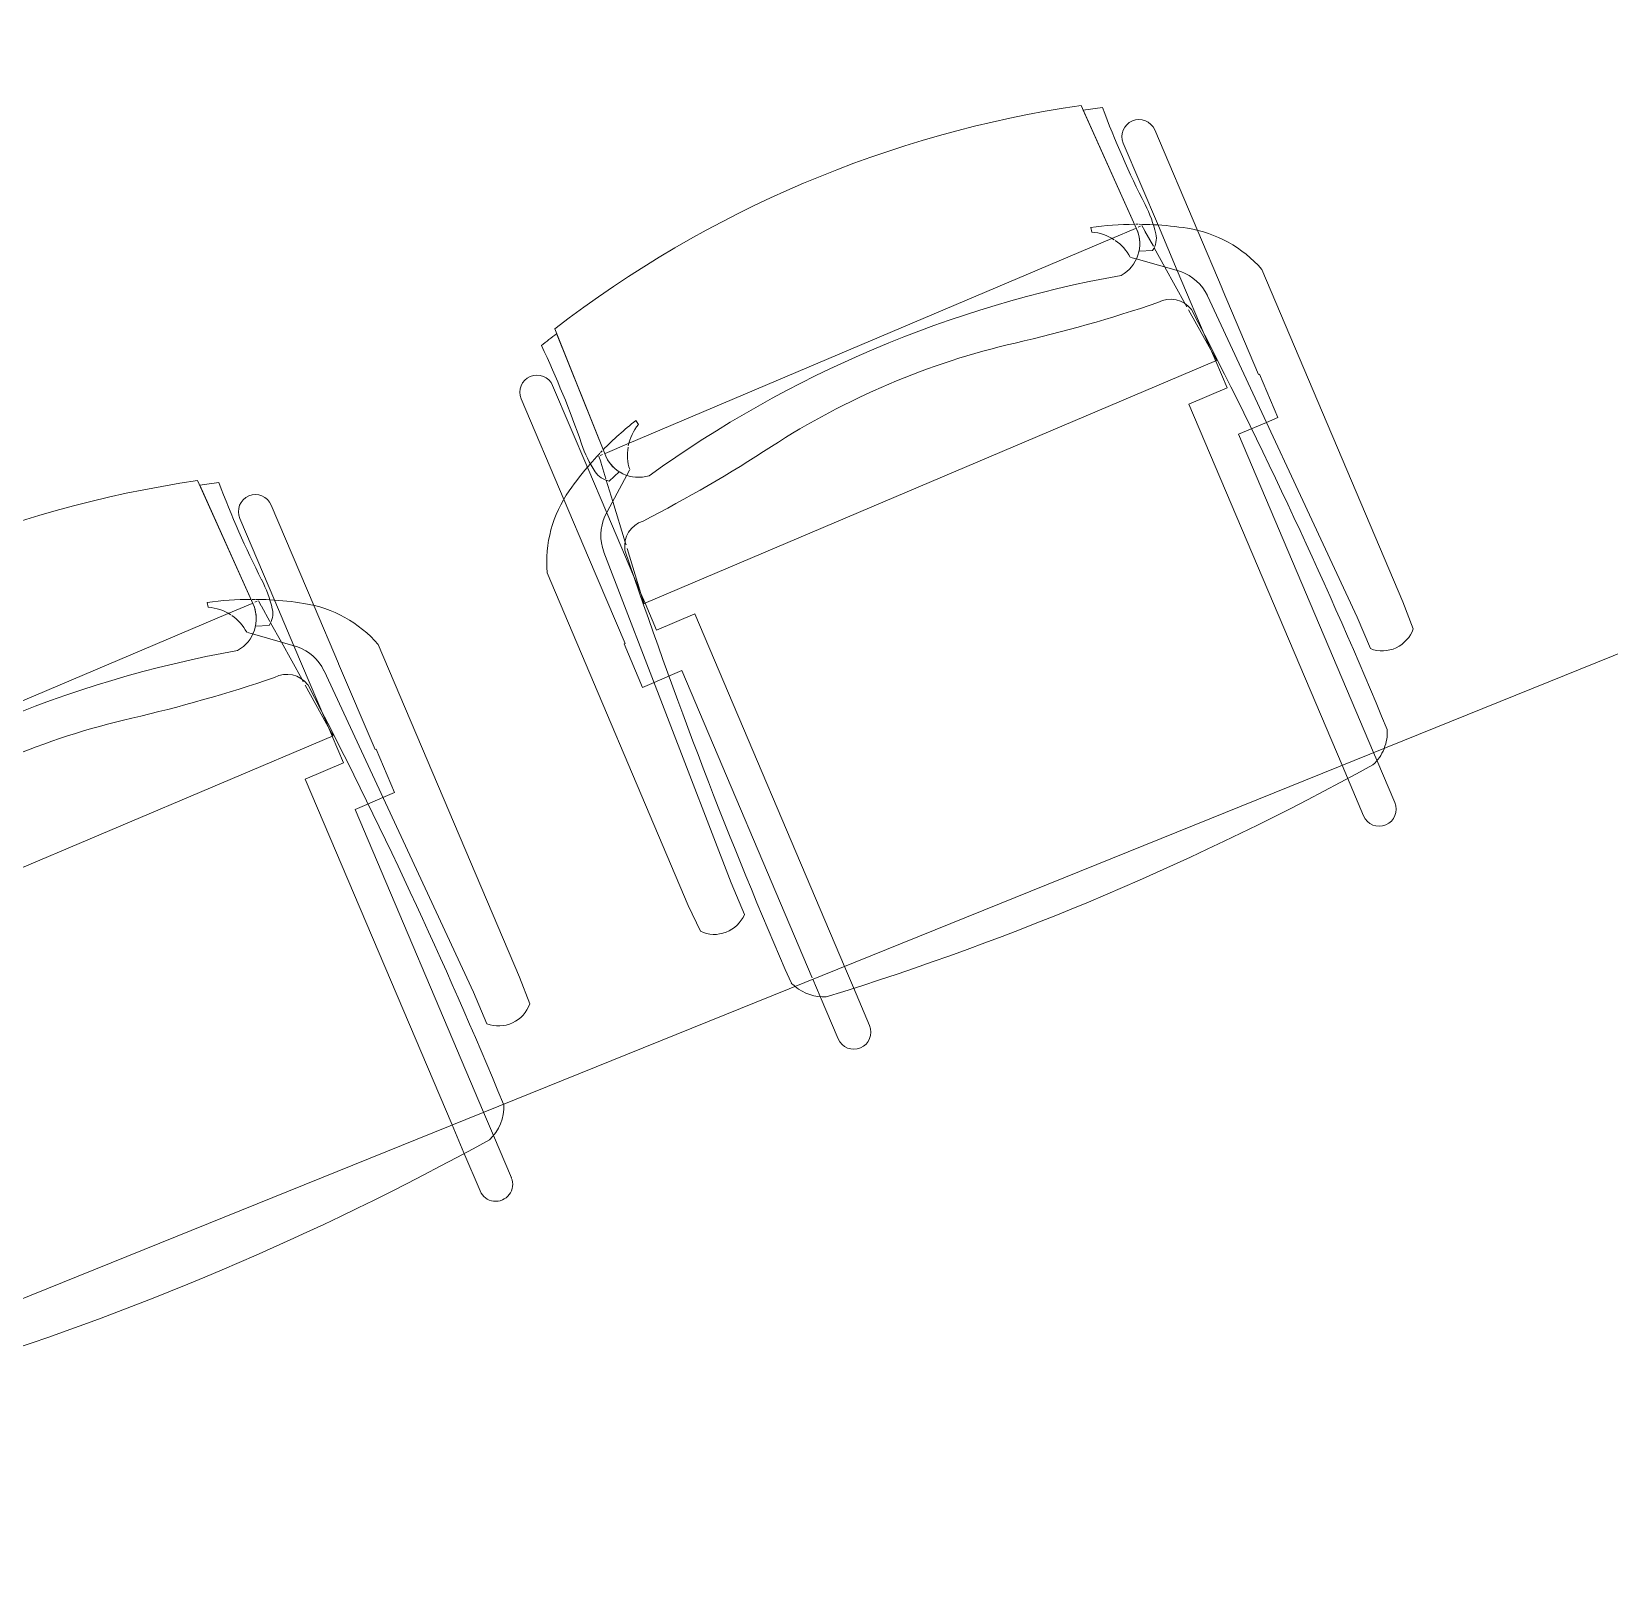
# Model space of a CAD drawing. Header units: inches. Extents: x 2359 to 5358, y 31 to 2545.
# Drawn here: x 5065.15 to 5111.18, y 722.12 to 766.92 of the extents above; entities that cross this region are included whole.
import ezdxf

# ---------------------------------------------------------------- set-up
doc = ezdxf.new("R2010")
doc.units = ezdxf.units.IN
doc.header["$LTSCALE"] = 48
doc.header["$MEASUREMENT"] = 0
doc.layers.add('I-FURN', color=47, linetype='Continuous', lineweight=9)

# ---------------------------------------------------------------- blocks, each defined once
blk = doc.blocks.new('18_ Diameter Table2 - 18_ Diameter Table-5412304-FIRST FLOOR POWER _ SIGNAL')
at = {"layer": 'I-FURN'}
for p, q in [((5000.051, 822.18), (5037.697, 733.492)), ((5037.697, 733.492), (5000.051, 822.18))]:
    blk.add_line(p, q, dxfattribs=at)
blk = doc.blocks.new('F-Haworth_Chair_X99-Seminar - X99 Seminar Chair with Glides-V27-FIRST FLOOR POWER _ SIGNAL')
at = {"layer": 'I-FURN'}
for p, q in [((-8.82, 9.436), (-8.82, 10.778)), ((-7.829, 10.778), (-7.829, 9.57)), ((7.829, 9.57), (7.829, 10.778)), ((8.82, 10.778), (8.82, 9.436)), ((-8.82, 9.193), (-8.82, 9.436)), ((-7.829, 9.57), (-7.829, 9.175)), ((7.829, 8.901), (7.829, 9.57)), ((8.82, 9.436), (8.82, 8.884)), ((-8.82, -0.893), (-8.82, 9.193)), ((-7.829, 9.175), (-7.829, -2.271)), ((7.829, -2.271), (7.829, 8.901)), ((8.82, 8.842), (8.82, -0.893)), ((-11.324, 5.482), (-11.295, 6.317)), ((-9.919, 6.365), (-9.919, 5.365)), ((9.919, 5.365), (9.919, 6.365)), ((11.295, 6.317), (11.324, 5.482)), ((-11.324, -5.058), (-11.324, 5.482)), ((-9.919, 5.365), (-9.567, -4.966)), ((9.567, -4.966), (9.919, 5.365)), ((11.324, 5.482), (11.324, -5.058)), ((-10.07, -0.893), (-9.705, -0.893)), ((-10.07, -2.271), (-10.07, -0.893)), ((-9.705, -0.893), (-9.197, -0.893)), ((-9.197, -0.893), (-8.82, -0.893)), ((8.82, -0.893), (9.197, -0.893)), ((9.197, -0.893), (9.705, -0.893)), ((9.705, -0.893), (10.07, -0.893)), ((10.07, -0.893), (10.07, -2.271)), ((-10.038, -2.271), (-10.07, -2.271)), ((-10.038, -4.991), (-10.038, -2.271)), ((-9.042, -2.271), (-9.042, -3.122)), ((-7.829, -2.271), (-9.042, -2.271)), ((9.042, -2.271), (7.829, -2.271)), ((9.042, -3.122), (9.042, -2.271)), ((10.038, -2.271), (10.038, -4.991)), ((10.07, -2.271), (10.038, -2.271)), ((-9.066, -3.197), (-9.074, -3.122)), ((-9.071, -3.122), (9.071, -3.122)), ((-8.898, -4.801), (-9.066, -3.197)), ((-9.042, -3.122), (-9.042, -3.429)), ((9.066, -3.197), (8.898, -4.801)), ((9.042, -3.429), (9.042, -3.122)), ((9.074, -3.122), (9.066, -3.197)), ((-9.042, -3.429), (-9.042, -3.624)), ((-9.042, -3.624), (-9.042, -5.987)), ((9.042, -3.624), (9.042, -3.429)), ((9.042, -5.987), (9.042, -3.624)), ((-10.038, -6.814), (-10.038, -4.995)), ((-8.878, -4.986), (-8.886, -4.91)), ((-8.748, -6.225), (-8.878, -4.986)), ((8.878, -4.986), (8.748, -6.225)), ((8.886, -4.91), (8.878, -4.986)), ((10.038, -4.995), (10.038, -6.814)), ((-9.126, -5.919), (-8.071, -6.772)), ((8.071, -6.772), (9.126, -5.919)), ((-9.042, -5.987), (-9.042, -7.403)), ((-8.681, -6.866), (-8.748, -6.225)), ((8.748, -6.225), (8.681, -6.866)), ((9.042, -7.403), (9.042, -5.987)), ((-10.038, -10.021), (-10.038, -6.814)), ((-8.61, -6.81), (-8.235, -6.946)), ((-8.071, -6.772), (-7.947, -6.872)), ((7.947, -6.872), (8.071, -6.772)), ((8.235, -6.946), (8.61, -6.81)), ((10.038, -6.814), (10.038, -10.021)), ((-8.623, -7.419), (-8.676, -6.912)), ((8.676, -6.912), (8.623, -7.419)), ((-9.042, -7.403), (-9.042, -10.021)), ((-8.604, -7.597), (-8.621, -7.429)), ((-8.488, -7.597), (-8.562, -7.597)), ((-8.423, -7.569), (-8.345, -11.369)), ((-8.342, -11.518), (-8.423, -7.569)), ((-7.645, -7.597), (-8.402, -7.597)), ((7.645, -7.597), (-7.645, -7.597)), ((8.402, -7.597), (7.645, -7.597)), ((8.423, -7.569), (8.342, -11.518)), ((8.345, -11.369), (8.423, -7.569)), ((8.562, -7.597), (8.488, -7.597)), ((8.621, -7.429), (8.604, -7.597)), ((9.042, -10.021), (9.042, -7.403)), ((-7.182, -7.994), (-7.207, -8.133)), ((7.207, -8.133), (7.182, -7.994))]:
    blk.add_line(p, q, dxfattribs=at)
for centre, radius, start, end in [((-8.324, 10.778), 0.495, 0, 180), ((8.324, 10.778), 0.495, 0, 180), ((0, -75.008), 84.963, 84.14745, 95.85255), ((-8.213, 8.279), 1.314, 110.0433, 135), ((8.213, 8.279), 1.314, 27.1294, 69.9567), ((-8.213, 8.279), 1.314, 135.5112, 159.9567), ((8.213, 8.279), 1.314, 20.0433, 27.1294), ((144.065, 7.322), 153.519, 179.47495, 184.52132), ((-144.065, 7.322), 153.519, 355.47868, 0.52505), ((-10.584, 5.679), 0.956, 45.8901, 138.1099), ((10.584, 5.679), 0.956, 41.8901, 134.1099), ((-7.872, -3.924), 3.634, 198.1789, 238.0478), ((-8.183, -4.904), 1.385, 182.8013, 227.1078), ((-8.236, -4.592), 0.763, 194.2338, 275.7662), ((8.236, -4.592), 0.763, 264.2338, 345.7662), ((8.183, -4.904), 1.385, 312.8922, 357.1987), ((7.872, -3.924), 3.634, 301.9522, 341.8211), ((-11.319, -48.077), 42.842, 79.9767, 85.7699), ((11.319, -48.077), 42.842, 94.2301, 100.0233), ((0, 15.966), 22.194, 259.9767, 280.0233), ((-8.28, -7.327), 0.613, 122.5427, 170.0936), ((-7.37, -7.548), 1.054, 95.9554, 181.1786), ((-6.554, -6.763), 1.382, 185.0878, 212.4248), ((0, 26.495), 33.832, 257.2285, 282.7715), ((7.37, -7.548), 1.054, 358.8214, 84.0446), ((6.554, -6.763), 1.382, 327.5752, 354.9122), ((8.28, -7.327), 0.613, 9.9064, 57.4573), ((-4.708, 1.148), 9.612, 238.0478, 243.9964), ((-5.201, -7.865), 3.739, 170.0936, 184.0143), ((-7.37, -7.548), 1.054, 145.2002, 181.1786), ((7.37, -7.548), 1.054, 358.8214, 34.7998), ((5.201, -7.865), 3.739, 355.9857, 9.9064), ((4.708, 1.148), 9.612, 296.0036, 301.9522), ((-4.708, 1.148), 9.612, 243.9964, 246.4906), ((-4.708, 1.148), 9.612, 246.6393, 247.073), ((-4.708, 1.148), 9.612, 247.2631, 254.9334), ((-6.554, -6.763), 1.382, 214.0187, 242.9497), ((6.554, -6.763), 1.382, 297.0503, 325.9813), ((4.708, 1.148), 9.612, 285.0666, 292.7369), ((4.708, 1.148), 9.612, 292.927, 293.3607), ((4.708, 1.148), 9.612, 293.5094, 296.0036), ((-36.062, -10.03), 27.198, 357.4882, 4.0143), ((36.062, -10.03), 27.198, 175.9857, 182.5118), ((-9.54, -10.021), 0.498, 180, 0), ((9.54, -10.021), 0.498, 180, 0), ((0.002, 20.729), 33.165, 254.4478, 255.4234), ((-0.002, 20.729), 33.165, 284.5766, 285.5522), ((0.001, 20.292), 32.885, 255.304, 284.6925)]:
    blk.add_arc(centre, radius, start, end, dxfattribs=at)
blk = doc.blocks.new('F-Haworth_Chair_X99-Seminar - X99 Seminar Chair with Glides-V28-FIRST FLOOR POWER _ SIGNAL')
at = {"layer": 'I-FURN'}
for p, q in [((-8.82, 9.436), (-8.82, 10.778)), ((-7.829, 10.778), (-7.829, 9.57)), ((7.829, 9.57), (7.829, 10.778)), ((8.82, 10.778), (8.82, 9.436)), ((-8.82, 8.703), (-8.82, 9.436)), ((-7.829, 9.57), (-7.829, 8.685)), ((7.829, 8.411), (7.829, 9.57)), ((8.82, 9.436), (8.82, 8.394)), ((-8.82, -0.893), (-8.82, 8.703)), ((-7.829, 8.685), (-7.829, -2.271)), ((7.829, -2.271), (7.829, 8.411)), ((8.82, 8.394), (8.82, -0.893)), ((-11.324, 5.482), (-11.295, 6.317)), ((-9.919, 6.365), (-9.919, 5.365)), ((9.919, 5.365), (9.919, 6.365)), ((11.295, 6.317), (11.324, 5.482)), ((-11.324, -5.058), (-11.324, 5.482)), ((-9.919, 5.365), (-9.567, -4.966)), ((9.567, -4.966), (9.919, 5.365)), ((11.324, 5.482), (11.324, -5.058)), ((-10.07, -0.893), (-9.705, -0.893)), ((-10.07, -2.271), (-10.07, -0.893)), ((-9.705, -0.893), (-9.197, -0.893)), ((-9.197, -0.893), (-8.82, -0.893)), ((8.82, -0.893), (9.197, -0.893)), ((9.197, -0.893), (9.705, -0.893)), ((9.705, -0.893), (10.07, -0.893)), ((10.07, -0.893), (10.07, -2.271)), ((-10.038, -2.271), (-10.07, -2.271)), ((-10.038, -4.991), (-10.038, -2.271)), ((-9.042, -2.271), (-9.042, -3.122)), ((-7.829, -2.271), (-9.042, -2.271)), ((9.042, -2.271), (7.829, -2.271)), ((9.042, -3.122), (9.042, -2.271)), ((10.038, -2.271), (10.038, -4.991)), ((10.07, -2.271), (10.038, -2.271)), ((-9.066, -3.197), (-9.074, -3.122)), ((-9.071, -3.122), (9.071, -3.122)), ((-8.898, -4.801), (-9.066, -3.197)), ((-9.042, -3.122), (-9.042, -3.429)), ((9.066, -3.197), (8.898, -4.801)), ((9.042, -3.429), (9.042, -3.122)), ((9.074, -3.122), (9.066, -3.197)), ((-9.042, -3.429), (-9.042, -3.624)), ((-9.042, -3.624), (-9.042, -5.987)), ((9.042, -3.624), (9.042, -3.429)), ((9.042, -5.987), (9.042, -3.624)), ((-10.038, -6.814), (-10.038, -4.995)), ((-8.878, -4.986), (-8.886, -4.91)), ((-8.748, -6.225), (-8.878, -4.986)), ((8.878, -4.986), (8.748, -6.225)), ((8.886, -4.91), (8.878, -4.986)), ((10.038, -4.995), (10.038, -6.814)), ((-9.126, -5.919), (-8.071, -6.772)), ((8.071, -6.772), (9.126, -5.919)), ((-9.042, -5.987), (-9.042, -7.403)), ((-8.681, -6.866), (-8.748, -6.225)), ((8.748, -6.225), (8.685, -6.828)), ((9.042, -7.403), (9.042, -5.987)), ((-10.038, -10.021), (-10.038, -6.814)), ((-8.61, -6.81), (-8.235, -6.946)), ((-8.071, -6.772), (-7.947, -6.872)), ((7.947, -6.872), (8.071, -6.772)), ((8.235, -6.946), (8.61, -6.81)), ((10.038, -6.814), (10.038, -10.021)), ((-8.623, -7.419), (-8.676, -6.912)), ((8.676, -6.912), (8.623, -7.419)), ((-9.042, -7.403), (-9.042, -10.021)), ((-8.604, -7.597), (-8.621, -7.429)), ((-8.488, -7.597), (-8.562, -7.597)), ((-8.423, -7.569), (-8.345, -11.369)), ((-8.342, -11.518), (-8.423, -7.569)), ((-7.645, -7.597), (-8.402, -7.597)), ((7.645, -7.597), (-7.645, -7.597)), ((8.402, -7.597), (7.645, -7.597)), ((8.423, -7.569), (8.342, -11.518)), ((8.345, -11.369), (8.423, -7.569)), ((8.562, -7.597), (8.488, -7.597)), ((8.621, -7.429), (8.604, -7.597)), ((9.042, -10.021), (9.042, -7.403)), ((-7.182, -7.994), (-7.207, -8.133)), ((7.207, -8.133), (7.182, -7.994))]:
    blk.add_line(p, q, dxfattribs=at)
for centre, radius, start, end in [((-8.324, 10.778), 0.495, 0, 180), ((8.324, 10.778), 0.495, 0, 180), ((0, -75.008), 84.963, 84.14745, 95.85255), ((-8.213, 8.279), 1.314, 110.0433, 159.9567), ((8.213, 8.279), 1.314, 20.0433, 69.9567), ((144.065, 7.322), 153.519, 179.48062, 184.52132), ((-144.065, 7.322), 153.519, 355.47868, 0.396), ((-144.065, 7.322), 153.519, 0.396, 0.52505), ((-10.584, 5.679), 0.956, 45.8901, 138.1099), ((10.584, 5.679), 0.956, 41.8901, 134.1099), ((-7.872, -3.924), 3.634, 198.1789, 238.0478), ((-8.183, -4.904), 1.385, 182.8013, 227.1078), ((-8.236, -4.592), 0.763, 194.2338, 275.7662), ((8.236, -4.592), 0.763, 264.2338, 345.7662), ((8.183, -4.904), 1.385, 312.8922, 357.1987), ((7.872, -3.924), 3.634, 301.9522, 341.8211), ((-11.319, -48.077), 42.842, 79.9767, 85.7699), ((11.319, -48.077), 42.842, 94.2301, 100.0233), ((0, 15.966), 22.194, 259.9767, 280.0233), ((-8.28, -7.327), 0.613, 122.5427, 170.0936), ((-7.37, -7.548), 1.054, 95.9554, 181.1786), ((-6.554, -6.763), 1.382, 185.0878, 212.4248), ((0, 26.495), 33.832, 257.2285, 282.7715), ((7.37, -7.548), 1.054, 358.8214, 84.0446), ((6.554, -6.763), 1.382, 327.5752, 354.9122), ((8.28, -7.327), 0.613, 9.9064, 57.4573), ((-4.708, 1.148), 9.612, 238.0478, 243.9964), ((-5.201, -7.865), 3.739, 170.0936, 184.0143), ((-7.37, -7.548), 1.054, 145.2002, 181.1786), ((7.37, -7.548), 1.054, 358.8214, 34.7998), ((5.201, -7.865), 3.739, 355.9857, 9.9064), ((4.708, 1.148), 9.612, 296.0036, 301.9522), ((-4.708, 1.148), 9.612, 243.9964, 246.4906), ((-4.708, 1.148), 9.612, 246.6393, 247.073), ((-4.708, 1.148), 9.612, 247.2631, 254.9334), ((-6.554, -6.763), 1.382, 214.0187, 242.9497), ((6.554, -6.763), 1.382, 297.0503, 325.9813), ((4.708, 1.148), 9.612, 285.0666, 292.7369), ((4.708, 1.148), 9.612, 292.927, 293.3607), ((4.708, 1.148), 9.612, 293.5094, 296.0036), ((-36.062, -10.03), 27.198, 357.4882, 4.0143), ((36.062, -10.03), 27.198, 175.9857, 182.5118), ((-9.54, -10.021), 0.498, 180, 0), ((9.54, -10.021), 0.498, 180, 0), ((0.002, 20.729), 33.165, 254.4478, 255.4234), ((-0.002, 20.729), 33.165, 284.5766, 285.5522), ((0.001, 20.292), 32.885, 255.304, 284.6925)]:
    blk.add_arc(centre, radius, start, end, dxfattribs=at)

msp = doc.modelspace()

# ---------------------------------------------------------------- block references
at = {"layer": 'I-FURN'}
for name, p, rotation in [('F-Haworth_Chair_X99-Seminar - X99 Seminar Chair with Glides-V27-FIRST FLOOR POWER _ SIGNAL', (5092.594, 750.901), 202.9999999999993), ('F-Haworth_Chair_X99-Seminar - X99 Seminar Chair with Glides-V28-FIRST FLOOR POWER _ SIGNAL', (5066.82, 739.96), 202.9999999999995), ('18_ Diameter Table2 - 18_ Diameter Table-5412304-FIRST FLOOR POWER _ SIGNAL', (4377.17, 5762.563), 268.9976079800983)]:
    msp.add_blockref(name, p, dxfattribs=dict(at, rotation=rotation))

doc.saveas('drawing.dxf')
